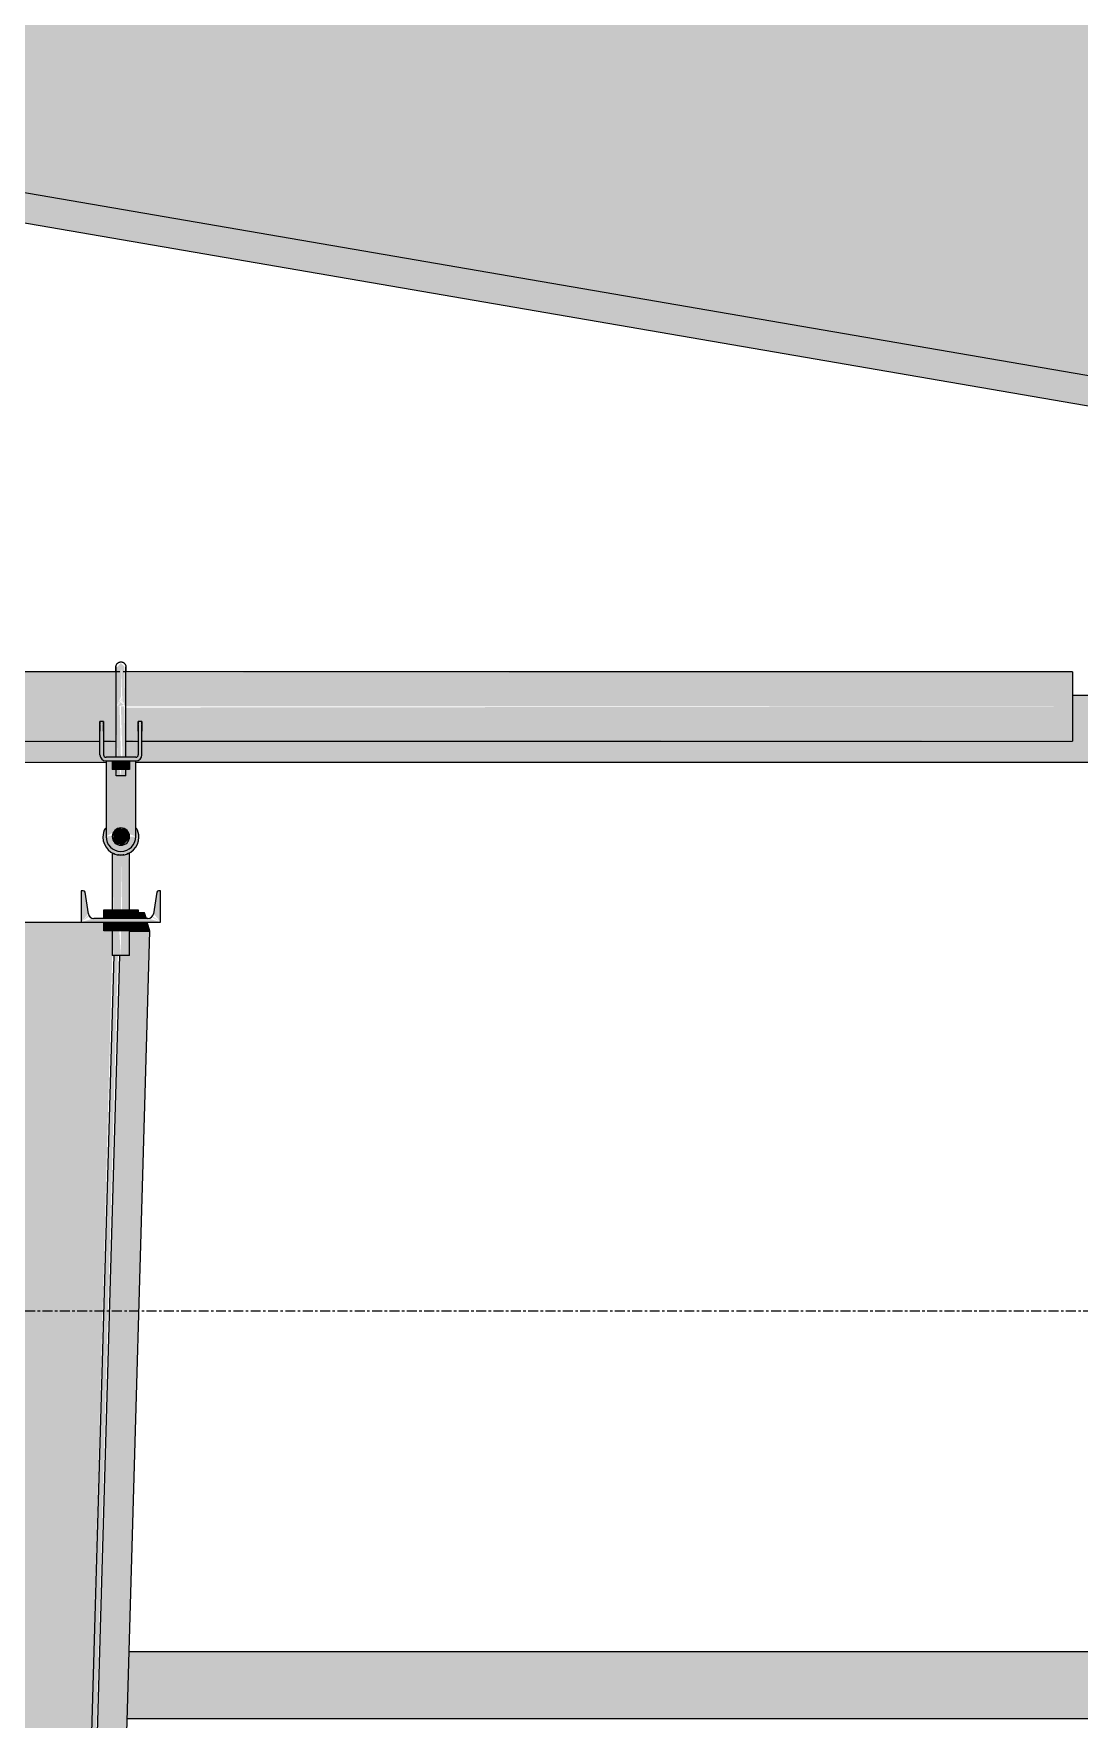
# Model space of a CAD drawing. Header units: inches. Extents: x 21380 to 98133, y -290 to 853.
# Drawn here: x 32535.8 to 32588.5, y 241.1 to 326.2 of the extents above; entities that cross this region are included whole.
import ezdxf

# ---------------------------------------------------------------- set-up
doc = ezdxf.new("R2010")
doc.units = ezdxf.units.IN
doc.header["$MEASUREMENT"] = 0
doc.linetypes.add('Grid Line 1_2_', pattern=[0.875, 0.5, -0.125, 0.125, -0.125])
for name, color, linetype, lineweight in [('A-FLOR-LEVL', 51, 'Continuous', 9), ('Q-SPCQ', 91, 'Continuous', 9), ('S-BEAM', 12, 'Continuous', 9)]:
    doc.layers.add(name, color=color, linetype=linetype, lineweight=lineweight)

# ---------------------------------------------------------------- blocks, each defined once
blk = doc.blocks.new('Basketball_Backstop-Performance_Sports_Systems-3103-Ceiling_Hung - 27_-0_ to 27_-11 7_8_-706978-Building Section - North_South looking East _ Fitness Center')
at = {"layer": 'Q-SPCQ'}
h = blk.add_hatch(color=256, dxfattribs=at)
h.paths.add_polyline_path([(22184.501, 292.25), (22184.678, 292.574), (22184.608, 292.542), (22184.553, 292.392)], flags=0)
h.paths.add_polyline_path([(22184.461, 292.25), (22184.678, 292.733), (22184.678, 294.444), (22184.437, 294.188), (22184.465, 293.795), (22184.47, 292.574)], flags=0)
h = blk.add_hatch(color=256, dxfattribs=at)
h.paths.add_polyline_path([(22184.678, 292.733), (22184.745, 292.399), (22184.748, 292.542), (22184.736, 292.574)], flags=0)
h.paths.add_polyline_path([(22184.894, 292.25), (22184.855, 294.264), (22184.678, 294.444), (22184.749, 292.574), (22184.856, 292.336)], flags=0)
h = blk.add_hatch(color=256, dxfattribs=at)
h.paths.add_polyline_path([(22184.501, 292.25), (22184.803, 292.321), (22184.667, 292.477), (22184.553, 292.321)], flags=0)
h.paths.add_polyline_path([(22184.461, 292.25), (22184.501, 292.25), (22184.501, 292.339)], flags=0)
h.paths.add_polyline_path([(22136.678, 292.25), (22184.461, 292.25), (22184.437, 294), (22136.678, 293.94), (22136.678, 292.703)], flags=0)
h.paths.add_polyline_path([(22184.855, 292.25), (22184.856, 292.336), (22184.803, 292.392)], flags=0)
h.paths.add_polyline_path([(22184.894, 292.25), (22232.678, 292.25), (22232.678, 294), (22184.882, 293.94), (22184.888, 292.475)], flags=0)
h = blk.add_hatch(color=256, dxfattribs=at)
h.paths.add_polyline_path([(22136.678, 290.5), (22183.615, 290.56), (22183.615, 291), (22183.803, 291), (22183.803, 290.5), (22184.436, 290.56), (22184.436, 292.25), (22136.678, 292.25), (22136.678, 290.56)], flags=0)
h.paths.add_polyline_path([(22185.74, 290.5), (22232.678, 290.56), (22232.678, 292.25), (22184.919, 292.194), (22184.919, 290.5), (22185.553, 290.56), (22185.553, 291), (22185.74, 291), (22185.74, 290.529)], flags=0)
h = blk.add_hatch(color=256, dxfattribs=at)
h.paths.add_polyline_path([(22184.613, 288.75), (22184.678, 288.75), (22184.608, 289.062), (22184.436, 289.062), (22184.501, 288.75), (22184.553, 288.75)], flags=0)
h.paths.add_polyline_path([(22184.539, 289.687), (22184.678, 289.687), (22184.613, 292.25), (22184.436, 292.25), (22184.501, 289.687)], flags=0)
h = blk.add_hatch(color=256, dxfattribs=at)
h.paths.add_polyline_path([(22184.743, 288.75), (22184.919, 288.75), (22184.855, 289.062), (22184.678, 289.062), (22184.678, 288.75)], flags=0)
h.paths.add_polyline_path([(22184.803, 289.687), (22184.919, 289.687), (22184.855, 292.25), (22184.678, 292.25), (22184.759, 289.687)], flags=0)
h = blk.add_hatch(color=256, dxfattribs=at)
h.paths.add_polyline_path([(22185.428, 289.5), (22185.428, 289.687), (22183.928, 289.687), (22183.928, 289.5)], flags=0)
h.paths.add_polyline_path([(22183.803, 289.812), (22183.803, 291), (22183.615, 291), (22183.615, 289.812)], flags=0)
h.paths.add_polyline_path([(22185.553, 289.812), (22185.74, 289.812), (22185.74, 291), (22185.553, 291)], flags=0)
h = blk.add_hatch(color=256, dxfattribs=at)
h.paths.add_polyline_path([(22184.678, 284.937), (22185.053, 285.038), (22185.327, 285.312), (22185.428, 285.687), (22185.1, 285.687), (22185.018, 285.491), (22184.737, 285.272), (22184.379, 285.389), (22184.299, 285.586), (22184.296, 285.744), (22183.928, 285.687), (22184.028, 285.312), (22184.303, 285.038), (22184.484, 284.963)], flags=0)
h.paths.add_polyline_path([(22185.428, 285.687), (22185.428, 289.5), (22185.115, 289.5), (22185.115, 289.062), (22184.919, 289.062), (22184.855, 288.75), (22184.436, 288.75), (22184.436, 289.062), (22184.24, 289.062), (22184.24, 289.5), (22183.928, 289.5), (22183.928, 285.687), (22184.299, 285.906), (22184.65, 286.099), (22184.987, 285.997), (22185.145, 285.801)], flags=0)
for points in [[(22184.678, 289.062), (22184.678, 289.5), (22184.24, 289.5), (22184.24, 289.062)], [(22184.678, 289.062), (22185.115, 289.062), (22185.115, 289.5), (22184.678, 289.5)], [(22184.678, 284.75), (22185.165, 284.898), (22185.481, 285.248), (22185.584, 285.656), (22185.463, 286.109), (22185.428, 286.072), (22185.37, 285.415), (22185.19, 285.144), (22184.804, 284.954), (22184.436, 284.983), (22184.127, 285.184), (22183.953, 285.493), (22183.893, 286.109), (22183.777, 285.615), (22183.893, 285.203), (22184.225, 284.871), (22184.605, 284.76)], [(22184.791, 285.265), (22185.1, 285.574), (22185.1, 285.801), (22184.897, 286.066), (22184.565, 286.11), (22184.299, 285.906), (22184.299, 285.469), (22184.459, 285.309)], [(22184.245, 281.555), (22184.245, 281.992), (22183.812, 281.992), (22183.812, 281.555)], [(22185.111, 281.555), (22185.111, 281.992), (22184.245, 281.992), (22184.245, 281.555)], [(22185.111, 281.555), (22185.544, 281.585), (22185.544, 281.992), (22185.111, 281.992), (22185.111, 281.585)], [(22181.875, 152.543), (22182.463, 152.543), (22186.13, 280.918), (22185.114, 280.918), (22185.056, 279.687), (22184.601, 279.687), (22180.969, 152.543)], [(22183.812, 280.937), (22184.245, 280.937), (22184.245, 281.375), (22183.812, 281.375)], [(22185.111, 280.937), (22185.111, 281.375), (22184.245, 281.375), (22184.245, 280.937)], [(22185.111, 280.937), (22185.544, 280.937), (22185.544, 281.375), (22185.111, 281.375)], [(22180.969, 152.543), (22184.526, 279.687), (22184.32, 279.687), (22180.944, 159.485), (22180.944, 152.633)]]:
    blk.add_hatch(color=256, dxfattribs=at).paths.add_polyline_path(points, flags=0)
h = blk.add_hatch(color=256, dxfattribs=at)
h.paths.add_polyline_path([(22184.678, 279.687), (22184.593, 280.937), (22184.242, 280.937), (22184.299, 279.687), (22184.565, 279.687)], flags=0)
h.paths.add_polyline_path([(22184.338, 281.992), (22184.678, 281.992), (22184.678, 284.75), (22184.247, 284.781), (22184.299, 281.992)], flags=0)
h = blk.add_hatch(color=256, dxfattribs=at)
h.paths.add_polyline_path([(22185.057, 279.687), (22185.115, 279.687), (22185.057, 280.937), (22184.678, 280.937), (22184.678, 279.687), (22184.987, 279.687)], flags=0)
h.paths.add_polyline_path([(22184.866, 281.992), (22185.112, 281.992), (22185.056, 284.833), (22184.678, 284.75), (22184.739, 281.992), (22184.808, 281.992)], flags=0)
h = blk.add_hatch(color=256, dxfattribs=at)
h.paths.add_polyline_path([(22186.678, 281.375), (22186.678, 282.955), (22186.486, 282.879), (22186.321, 281.793), (22186.499, 281.585)], flags=0)
h.paths.add_polyline_path([(22186.678, 281.375), (22186.271, 281.671), (22186.295, 281.585)], flags=0)
h.paths.add_polyline_path([(22182.678, 281.375), (22186.678, 281.375), (22186.044, 281.555), (22183.312, 281.555)], flags=0)
h.paths.add_polyline_path([(22182.678, 281.375), (22183.084, 281.671), (22183.052, 281.729), (22182.9, 281.585)], flags=0)
h.paths.add_polyline_path([(22182.678, 281.375), (22183.035, 281.793), (22182.869, 282.879), (22182.678, 282.955), (22182.678, 281.585)], flags=0)
h = blk.add_hatch(color=256, dxfattribs=at)
h.paths.add_polyline_path([(22185.114, 280.918), (22186.13, 280.918), (22186.002, 281.375), (22185.544, 281.375), (22185.544, 280.937), (22185.114, 280.937)], flags=0)
h.paths.add_polyline_path([(22185.952, 281.555), (22185.875, 281.832), (22185.544, 281.832), (22185.544, 281.555)], flags=0)
h = blk.add_hatch(color=256, dxfattribs=at)
h.paths.add_polyline_path([(22178.365, 116), (22181.678, 116), (22181.678, 119.75), (22178.365, 119.75), (22178.368, 119.312), (22179.053, 119.312), (22179.053, 119.125), (22178.365, 119.125)], flags=0)
h.paths.add_polyline_path([(22178.487, 120.25), (22181.678, 120.25), (22181.678, 128.783), (22178.63, 128.813), (22178.478, 128.814), (22178.365, 128.793), (22178.369, 120.875), (22179.053, 120.875), (22179.053, 120.687), (22178.365, 120.687), (22178.368, 120.25), (22178.478, 120.25)], flags=0)
h.paths.add_polyline_path([(22181.188, 129), (22181.678, 129.125), (22181.678, 129.177), (22181.205, 129.006)], flags=0)
h.paths.add_polyline_path([(22181.678, 128.823), (22181.678, 128.935), (22181.534, 128.875)], flags=0)
h.paths.add_polyline_path([(22178.604, 129.172), (22179.59, 129.211), (22181.188, 129.213), (22181.678, 129.25), (22181.678, 135.437), (22178.365, 135.437), (22178.378, 135), (22179.053, 135), (22179.053, 134.812), (22178.365, 134.812), (22178.374, 129.207), (22178.647, 129.189)], flags=0)
h.paths.add_polyline_path([(22179.053, 135.937), (22181.678, 135.937), (22181.678, 152.543), (22180.969, 152.543), (22180.944, 152.633), (22180.944, 161.75), (22178.365, 161.75), (22178.396, 161.312), (22179.053, 161.312), (22179.053, 161.125), (22178.365, 161.125), (22178.379, 136.562), (22179.053, 136.562), (22179.053, 136.375), (22178.365, 136.375), (22178.379, 135.937), (22178.873, 135.937)], flags=0)
h.paths.add_polyline_path([(22180.966, 162.25), (22181.678, 187.186), (22181.678, 224.783), (22178.63, 224.813), (22178.44, 224.81), (22178.365, 224.793), (22178.397, 162.875), (22179.053, 162.875), (22179.053, 162.687), (22178.365, 162.687), (22178.397, 162.25), (22180.944, 162.25)], flags=0)
h.paths.add_polyline_path([(22181.678, 224.823), (22181.678, 224.935), (22181.534, 224.875)], flags=0)
h.paths.add_polyline_path([(22181.188, 225), (22181.678, 225.125), (22181.678, 225.177), (22181.367, 225.065)], flags=0)
h.paths.add_polyline_path([(22178.604, 225.172), (22179.59, 225.211), (22181.188, 225.213), (22181.678, 225.25), (22181.678, 281.375), (22178.365, 281.375), (22178.44, 225.213), (22178.647, 225.189)], flags=0)
h = blk.add_hatch(color=256, dxfattribs=at)
h.paths.add_polyline_path([(22183.785, 116), (22184.99, 116), (22184.99, 119.802), (22184.601, 119.769), (22184.32, 119.751), (22181.678, 119.75), (22181.678, 116), (22183.766, 116)], flags=0)
h.paths.add_polyline_path([(22181.678, 119.823), (22181.875, 119.961), (22181.678, 119.875)], flags=0)
h.paths.add_polyline_path([(22182.168, 120), (22181.678, 120.125), (22181.699, 120.062), (22181.875, 120.039)], flags=0)
h.paths.add_polyline_path([(22184.752, 120.172), (22184.88, 120.217), (22184.99, 120.25), (22184.99, 128.125), (22184.303, 128.125), (22184.303, 128.312), (22184.99, 128.312), (22184.99, 128.75), (22181.678, 128.75), (22181.699, 120.178), (22183.352, 120.231), (22184.617, 120.189)], flags=0)
h.paths.add_polyline_path([(22182.599, 129.25), (22184.99, 129.25), (22184.99, 129.687), (22184.303, 129.687), (22184.303, 129.875), (22184.99, 129.875), (22184.99, 135.489), (22184.585, 135.451), (22184.32, 135.438), (22181.678, 135.437), (22181.747, 129.25), (22182.535, 129.25)], flags=0)
h.paths.add_polyline_path([(22181.678, 135.511), (22181.78, 135.636), (22181.678, 135.562)], flags=0)
h.paths.add_polyline_path([(22182.168, 135.687), (22181.678, 135.812), (22181.678, 135.752), (22181.875, 135.726)], flags=0)
h.paths.add_polyline_path([(22184.752, 135.86), (22184.877, 135.905), (22184.99, 135.937), (22184.909, 161.811), (22184.601, 161.769), (22184.32, 161.751), (22182.727, 161.77), (22182.463, 152.543), (22181.678, 152.543), (22181.678, 135.864), (22183.417, 135.915), (22184.617, 135.876)], flags=0)
h.paths.add_polyline_path([(22184.752, 162.172), (22184.877, 162.217), (22184.99, 162.25), (22184.951, 224.125), (22184.508, 224.125), (22182.759, 162.243), (22184.282, 162.23), (22184.639, 162.186)], flags=0)
h.paths.add_polyline_path([(22181.678, 187.186), (22182.751, 224.75), (22181.678, 224.75), (22181.678, 193.673)], flags=0)
h.paths.add_polyline_path([(22184.513, 224.312), (22184.99, 224.312), (22184.952, 224.75), (22184.526, 224.75)], flags=0)
h.paths.add_polyline_path([(22182.765, 225.25), (22184.24, 279.687), (22184.24, 280.937), (22183.812, 280.937), (22183.812, 281.375), (22181.678, 281.375), (22181.678, 225.25), (22182.535, 225.25)], flags=0)
h.paths.add_polyline_path([(22184.765, 225.25), (22184.99, 225.25), (22184.952, 225.687), (22184.552, 225.687), (22184.547, 225.25), (22184.636, 225.25)], flags=0)
h.paths.add_polyline_path([(22184.766, 225.875), (22184.99, 225.875), (22184.962, 240.034), (22184.636, 225.875)], flags=0)
for p, q in [((22184.618, 294), (22136.678, 294)), ((22232.678, 294), (22184.788, 294)), ((22232.678, 294), (22232.678, 292.25)), ((22184.428, 292.25), (22184.428, 289.687)), ((22184.928, 289.687), (22184.928, 292.25)), ((22232.678, 292.25), (22232.678, 290.5)), ((22183.803, 291.5), (22183.615, 291.5)), ((22183.615, 291), (22183.615, 291.5)), ((22183.615, 291.5), (22183.615, 291.369)), ((22183.803, 291.5), (22183.615, 291.5)), ((22183.615, 291.346), (22183.615, 291.003)), ((22183.615, 289.812), (22183.615, 291)), ((22183.803, 291.369), (22183.803, 291.5)), ((22183.803, 291.5), (22183.803, 291)), ((22183.803, 291.003), (22183.803, 291.346)), ((22183.803, 291), (22183.803, 289.812)), ((22185.74, 291.5), (22185.553, 291.5)), ((22185.553, 291), (22185.553, 291.5)), ((22185.553, 291.5), (22185.553, 291.369)), ((22185.74, 291.5), (22185.553, 291.5)), ((22185.553, 291.346), (22185.553, 291.003)), ((22185.553, 291), (22185.553, 289.812)), ((22185.74, 291.369), (22185.74, 291.5)), ((22185.74, 291.5), (22185.74, 291)), ((22185.74, 291.003), (22185.74, 291.346)), ((22185.74, 289.812), (22185.74, 291)), ((22136.678, 290.5), (22183.615, 290.5)), ((22183.803, 290.5), (22184.461, 290.5)), ((22184.428, 290.5), (22184.428, 289.687)), ((22184.428, 290.5), (22184.428, 289.687)), ((22184.428, 290.5), (22184.428, 289.687)), ((22184.894, 290.5), (22185.553, 290.5)), ((22184.928, 289.687), (22184.928, 290.5)), ((22184.928, 289.687), (22184.928, 290.5)), ((22184.928, 289.687), (22184.928, 290.5)), ((22185.74, 290.5), (22232.678, 290.5)), ((22185.428, 289.687), (22183.928, 289.687)), ((22183.928, 289.5), (22183.928, 285.687)), ((22183.928, 289.5), (22185.428, 289.5)), ((22184.24, 289.5), (22184.24, 289.062)), ((22184.428, 289.5), (22184.428, 288.75)), ((22184.678, 289.062), (22184.678, 289.5)), ((22184.928, 288.75), (22184.928, 289.5)), ((22185.115, 289.5), (22185.115, 289.062)), ((22185.428, 285.687), (22185.428, 289.5)), ((22184.678, 289.062), (22184.24, 289.062)), ((22184.678, 288.75), (22184.436, 288.75)), ((22185.115, 289.062), (22184.678, 289.062)), ((22184.919, 288.75), (22184.678, 288.75)), ((22184.24, 284.862), (22184.24, 281.992)), ((22184.24, 284.862), (22184.24, 281.992)), ((22185.115, 281.992), (22185.115, 284.862)), ((22185.115, 281.992), (22185.115, 284.862)), ((22182.78, 282.955), (22182.678, 282.955)), ((22182.678, 282.955), (22182.678, 281.375)), ((22183.035, 281.793), (22182.869, 282.879)), ((22186.486, 282.879), (22186.321, 281.793)), ((22186.678, 282.955), (22186.575, 282.955)), ((22186.678, 281.375), (22186.678, 282.955)), ((22186.044, 281.555), (22183.312, 281.555)), ((22183.812, 281.992), (22184.245, 281.992)), ((22183.812, 281.555), (22183.812, 281.992)), ((22184.245, 281.992), (22185.111, 281.992)), ((22184.245, 281.992), (22184.245, 281.555)), ((22185.111, 281.992), (22185.544, 281.992)), ((22185.111, 281.992), (22185.111, 281.555)), ((22185.544, 281.992), (22185.544, 281.555)), ((22185.875, 281.832), (22185.544, 281.832)), ((22185.944, 281.585), (22185.875, 281.832)), ((22178.365, 281.375), (22181.678, 281.375)), ((22181.678, 281.375), (22182.684, 281.375)), ((22182.463, 152.543), (22186.13, 280.918)), ((22182.678, 281.375), (22186.678, 281.375)), ((22183.812, 280.937), (22183.812, 281.375)), ((22184.245, 280.937), (22183.812, 280.937)), ((22184.24, 280.937), (22184.24, 279.687)), ((22184.245, 281.375), (22184.245, 280.937)), ((22185.111, 280.937), (22184.245, 280.937)), ((22185.09, 280.918), (22186.13, 280.918)), ((22185.111, 281.375), (22185.111, 280.937)), ((22185.544, 280.937), (22185.111, 280.937)), ((22185.115, 279.687), (22185.115, 280.937)), ((22185.544, 281.375), (22185.544, 280.937)), ((22186.13, 280.918), (22186.002, 281.375)), ((22184.32, 279.687), (22180.965, 162.238)), ((22184.601, 279.687), (22180.969, 152.543)), ((22184.678, 279.687), (22184.24, 279.687)), ((22185.115, 279.687), (22184.678, 279.687))]:
    blk.add_line(p, q, dxfattribs=at)
at = {"layer": 'Q-SPCQ', "flags": 128}
for points in [[(22184.428, 294.25), (22184.428, 294.26), (22184.429, 294.27), (22184.43, 294.28), (22184.431, 294.29), (22184.433, 294.3), (22184.435, 294.309), (22184.438, 294.319), (22184.441, 294.329), (22184.444, 294.338), (22184.448, 294.347), (22184.452, 294.356), (22184.456, 294.365), (22184.461, 294.374), (22184.466, 294.383), (22184.471, 294.391), (22184.477, 294.399), (22184.483, 294.407), (22184.49, 294.415), (22184.497, 294.422), (22184.504, 294.429), (22184.511, 294.436), (22184.519, 294.443), (22184.526, 294.449), (22184.534, 294.455), (22184.543, 294.46), (22184.551, 294.466), (22184.56, 294.47), (22184.569, 294.475), (22184.578, 294.479), (22184.587, 294.483), (22184.597, 294.486), (22184.606, 294.49), (22184.616, 294.492), (22184.626, 294.494), (22184.635, 294.496), (22184.645, 294.498), (22184.655, 294.499), (22184.665, 294.5), (22184.675, 294.5), (22184.678, 294.5)], [(22184.428, 294.25), (22184.428, 294.26), (22184.429, 294.27), (22184.43, 294.28), (22184.431, 294.29), (22184.433, 294.3), (22184.435, 294.309), (22184.438, 294.319), (22184.441, 294.329), (22184.444, 294.338), (22184.448, 294.347), (22184.452, 294.356), (22184.456, 294.365), (22184.461, 294.374), (22184.466, 294.383), (22184.471, 294.391), (22184.477, 294.399), (22184.483, 294.407), (22184.49, 294.415), (22184.497, 294.422), (22184.504, 294.429), (22184.511, 294.436), (22184.519, 294.443), (22184.526, 294.449), (22184.534, 294.455), (22184.543, 294.46), (22184.551, 294.466), (22184.56, 294.47), (22184.569, 294.475), (22184.578, 294.479), (22184.587, 294.483), (22184.597, 294.486), (22184.606, 294.49), (22184.616, 294.492), (22184.626, 294.494), (22184.635, 294.496), (22184.645, 294.498), (22184.655, 294.499), (22184.665, 294.5), (22184.675, 294.5), (22184.678, 294.5)], [(22184.678, 294.5), (22184.688, 294.5), (22184.698, 294.499), (22184.708, 294.498), (22184.718, 294.497), (22184.727, 294.495), (22184.737, 294.493), (22184.747, 294.49), (22184.756, 294.487), (22184.766, 294.484), (22184.775, 294.48), (22184.784, 294.476), (22184.793, 294.472), (22184.802, 294.467), (22184.811, 294.462), (22184.819, 294.456), (22184.827, 294.451), (22184.835, 294.444), (22184.843, 294.438), (22184.85, 294.431), (22184.857, 294.424), (22184.864, 294.417), (22184.87, 294.409), (22184.877, 294.401), (22184.883, 294.393), (22184.888, 294.385), (22184.893, 294.377), (22184.898, 294.368), (22184.903, 294.359), (22184.907, 294.35), (22184.911, 294.341), (22184.914, 294.331), (22184.917, 294.322), (22184.92, 294.312), (22184.922, 294.302), (22184.924, 294.292), (22184.926, 294.283), (22184.927, 294.273), (22184.927, 294.263), (22184.928, 294.253), (22184.928, 294.25)], [(22184.678, 294.5), (22184.688, 294.5), (22184.698, 294.499), (22184.708, 294.498), (22184.718, 294.497), (22184.727, 294.495), (22184.737, 294.493), (22184.747, 294.49), (22184.756, 294.487), (22184.766, 294.484), (22184.775, 294.48), (22184.784, 294.476), (22184.793, 294.472), (22184.802, 294.467), (22184.811, 294.462), (22184.819, 294.456), (22184.827, 294.451), (22184.835, 294.444), (22184.843, 294.438), (22184.85, 294.431), (22184.857, 294.424), (22184.864, 294.417), (22184.87, 294.409), (22184.877, 294.401), (22184.883, 294.393), (22184.888, 294.385), (22184.893, 294.377), (22184.898, 294.368), (22184.903, 294.359), (22184.907, 294.35), (22184.911, 294.341), (22184.914, 294.331), (22184.917, 294.322), (22184.92, 294.312), (22184.922, 294.302), (22184.924, 294.292), (22184.926, 294.283), (22184.927, 294.273), (22184.927, 294.263), (22184.928, 294.253), (22184.928, 294.25)], [(22184.428, 294.233), (22184.428, 294.242), (22184.428, 294.247), (22184.428, 294.25)], [(22184.428, 294.25), (22184.428, 294.248), (22184.428, 294.244), (22184.428, 294.236)], [(22184.428, 293.975), (22184.428, 294.014), (22184.428, 294.05), (22184.428, 294.084), (22184.428, 294.114), (22184.428, 294.142), (22184.428, 294.166), (22184.428, 294.187), (22184.428, 294.206), (22184.428, 294.221), (22184.428, 294.233), (22184.428, 294.242), (22184.428, 294.247), (22184.428, 294.25)], [(22184.428, 294.25), (22184.428, 294.248), (22184.428, 294.244), (22184.428, 294.236), (22184.428, 294.224), (22184.428, 294.21), (22184.428, 294.193), (22184.428, 294.172), (22184.428, 294.148), (22184.428, 294.122), (22184.428, 294.092), (22184.428, 294.06), (22184.428, 294.024), (22184.428, 293.986), (22184.428, 293.945), (22184.428, 293.901), (22184.428, 293.854), (22184.428, 293.805), (22184.428, 293.754), (22184.428, 293.7), (22184.428, 293.643), (22184.428, 293.585), (22184.428, 293.524), (22184.428, 293.462), (22184.428, 293.397), (22184.428, 293.331), (22184.428, 293.262), (22184.428, 293.193), (22184.428, 293.121), (22184.428, 293.049), (22184.428, 292.975), (22184.428, 292.9), (22184.428, 292.823), (22184.428, 292.746), (22184.428, 292.668), (22184.428, 292.59), (22184.428, 292.511), (22184.428, 292.431), (22184.428, 292.352), (22184.428, 292.272), (22184.428, 292.25)], [(22184.428, 294.014), (22184.428, 294.05), (22184.428, 294.084)], [(22184.428, 294.06), (22184.428, 294.024), (22184.428, 293.986)], [(22184.928, 294.233), (22184.928, 294.242), (22184.928, 294.247), (22184.928, 294.25)], [(22184.928, 294.25), (22184.928, 294.248), (22184.928, 294.244), (22184.928, 294.236)], [(22184.928, 292.25), (22184.928, 292.33), (22184.928, 292.41), (22184.928, 292.489), (22184.928, 292.569), (22184.928, 292.647), (22184.928, 292.725), (22184.928, 292.803), (22184.928, 292.879), (22184.928, 292.955), (22184.928, 293.029), (22184.928, 293.102), (22184.928, 293.174), (22184.928, 293.244), (22184.928, 293.312), (22184.928, 293.379), (22184.928, 293.444), (22184.928, 293.508), (22184.928, 293.569), (22184.928, 293.628), (22184.928, 293.685), (22184.928, 293.739), (22184.928, 293.791), (22184.928, 293.841), (22184.928, 293.888), (22184.928, 293.933), (22184.928, 293.975), (22184.928, 294.014), (22184.928, 294.05), (22184.928, 294.084), (22184.928, 294.114), (22184.928, 294.142), (22184.928, 294.166), (22184.928, 294.187), (22184.928, 294.206), (22184.928, 294.221), (22184.928, 294.233), (22184.928, 294.242), (22184.928, 294.247), (22184.928, 294.25)], [(22184.928, 294.25), (22184.928, 294.248), (22184.928, 294.244), (22184.928, 294.236), (22184.928, 294.224), (22184.928, 294.21), (22184.928, 294.193), (22184.928, 294.172), (22184.928, 294.148), (22184.928, 294.122), (22184.928, 294.092), (22184.928, 294.06), (22184.928, 294.024), (22184.928, 293.986)], [(22184.928, 294.014), (22184.928, 294.05), (22184.928, 294.084)], [(22184.928, 294.06), (22184.928, 294.024), (22184.928, 293.986)]]:
    blk.add_lwpolyline(points, dxfattribs=at)
at = {"layer": 'Q-SPCQ'}
for centre, radius, start, end in [((22183.928, 289.812), 0.312, 180, 270), ((22183.928, 289.812), 0.312, 180, 270), ((22183.928, 289.812), 0.125, 180, 270), ((22183.928, 289.812), 0.125, 180, 270), ((22185.428, 289.812), 0.312, 270, 0), ((22185.428, 289.812), 0.125, 270, 0), ((22185.428, 289.812), 0.312, 270, 0), ((22185.428, 289.812), 0.125, 270, 0), ((22184.678, 285.656), 0.906, 150, 180), ((22184.678, 285.687), 0.438, 0, 180), ((22184.678, 285.656), 0.906, 0, 30), ((22184.678, 285.656), 0.906, 180, 0), ((22184.678, 285.687), 0.75, 180, 0), ((22184.678, 285.687), 0.438, 180, 0), ((22182.78, 282.865), 0.09, 8.65819, 90), ((22186.575, 282.865), 0.09, 90, 171.34181), ((22183.312, 281.835), 0.28, 188.65819, 270), ((22186.044, 281.835), 0.28, 270, 351.34181)]:
    blk.add_arc(centre, radius, start, end, dxfattribs=at)
for points, knots in [([(22184.396, 284.795), (22184.391, 284.796), (22184.382, 284.799), (22184.364, 284.806), (22184.342, 284.814), (22184.323, 284.822), (22184.309, 284.829), (22184.303, 284.831), (22184.3, 284.833)], [0.2222222, 0.2222222, 0.2222222, 0.2222222, 0.2361111, 0.25, 0.2777778, 0.3055556, 0.3194444, 0.3333333, 0.3333333, 0.3333333, 0.3333333]), ([(22184.678, 284.75), (22184.652, 284.75), (22184.613, 284.752), (22184.563, 284.758), (22184.538, 284.761), (22184.526, 284.763)], [0, 0, 0, 0, 0.0555556, 0.0833333, 0.1111111, 0.1111111, 0.1111111, 0.1111111]), ([(22184.829, 284.763), (22184.817, 284.761), (22184.793, 284.758), (22184.743, 284.752), (22184.704, 284.75), (22184.678, 284.75)], [0.8888889, 0.8888889, 0.8888889, 0.8888889, 0.9166667, 0.9444444, 1, 1, 1, 1]), ([(22185.056, 284.833), (22185.053, 284.831), (22185.046, 284.829), (22185.032, 284.822), (22185.013, 284.814), (22184.992, 284.806), (22184.974, 284.799), (22184.965, 284.796), (22184.96, 284.795)], [0.6666667, 0.6666667, 0.6666667, 0.6666667, 0.6805556, 0.6944444, 0.7222222, 0.75, 0.7638889, 0.7777778, 0.7777778, 0.7777778, 0.7777778])]:
    blk.add_open_spline(points, degree=3, knots=knots, dxfattribs=at)
blk = doc.blocks.new('columns and girder2 - one-1334686-Building Section - North_South looking East _ Fitness Center')
at = {"layer": 'S-BEAM'}
h = blk.add_hatch(color=256, dxfattribs=at)
h.paths.add_polyline_path([(22306.553, 294.855), (22306.553, 296.377), (22142.858, 324.521), (22023.341, 317.621), (22023.279, 316.133), (22143.142, 322.95), (22298.077, 296.312)], flags=0)
h.paths.add_polyline_path([(22020.275, 316.091), (22020.338, 317.59), (21599.745, 328.153), (21599.683, 326.66), (22020.182, 316.094)], flags=0)
h.paths.add_polyline_path([(21596.69, 326.887), (21596.753, 328.392), (21362.992, 359.017), (21190.803, 334.44), (21190.803, 332.925), (21363.001, 357.503), (21596.591, 326.9)], flags=0)
h.paths.add_polyline_path([(22359.553, 334.508), (22359.553, 335.681), (22353.307, 335.941), (22353.195, 335.491), (22353.204, 334.773)], flags=0)
h.paths.add_polyline_path([(22352.905, 334.785), (22352.944, 335.729), (22352.77, 335.963), (22309.553, 337.764), (22309.553, 336.591), (22352.77, 334.791)], flags=0)
h.paths.add_polyline_path([(22306.553, 336.716), (22306.553, 337.889), (22024.672, 349.553), (22024.689, 348.461), (22259.343, 338.683)], flags=0)
h.paths.add_polyline_path([(22021.629, 348.588), (22021.678, 349.759), (21601.375, 367.271), (21601.327, 366.101), (22020.182, 348.649)], flags=0)
h.paths.add_polyline_path([(21598.329, 366.226), (21598.378, 367.396), (21190.803, 384.379), (21190.803, 383.207), (21596.591, 366.299)], flags=0)
h.paths.add_polyline_path([(21187.803, 383.332), (21187.803, 384.504), (21135.053, 386.701), (21135.053, 387.03), (21134.303, 387.061), (21134.303, 385.561), (21174.798, 383.874)], flags=0)
h = blk.add_hatch(color=256, dxfattribs=at)
h.paths.add_polyline_path([(21137.46, 0), (21148.045, 0), (21187.803, 330.476), (21187.803, 333.226), (21135.803, 333.226), (21135.803, 144), (21137.178, 144), (21137.178, 0)], flags=0)
h.paths.add_polyline_path([(22350.849, 0), (22358.053, 0), (22358.053, 116.82), (22357.658, 116.82), (22357.658, 134.82), (22358.053, 134.82), (22358.053, 295.119), (22309.553, 295.119), (22309.553, 292.369), (22349.364, 0)], flags=0)
h.paths.add_polyline_path([(22309.553, 296.119), (22358.053, 296.119), (22358.053, 334.57), (22353.161, 334.691), (22352.77, 325.302), (22352.944, 324.915), (22353.261, 324.768), (22354.632, 324.711), (22354.614, 324.287), (22350.588, 324.454), (22350.605, 324.879), (22352.133, 324.879), (22352.345, 324.957), (22352.51, 325.313), (22352.905, 334.785), (22309.553, 336.591), (22309.553, 296.328)], flags=0)
h.paths.add_polyline_path([(22306.553, 296.377), (22306.553, 336.716), (22024.627, 348.464), (22023.342, 317.639), (22143.142, 324.472), (22298.077, 297.834)], flags=0)
h.paths.add_polyline_path([(22020.338, 317.59), (22021.629, 348.588), (21601.327, 366.101), (21599.746, 328.159), (22020.182, 317.594)], flags=0)
h.paths.add_polyline_path([(21596.753, 328.392), (21598.329, 366.226), (21190.803, 383.207), (21190.803, 334.44), (21363.001, 359.016), (21596.591, 328.413)], flags=0)
h.paths.add_polyline_path([(21135.803, 334.226), (21187.803, 334.226), (21187.803, 383.332), (21135.803, 385.499), (21135.803, 349.961)], flags=0)
for p, q in [((22306.553, 296.377), (22142.858, 324.521)), ((22142.772, 323.013), (22306.553, 294.855))]:
    blk.add_line(p, q, dxfattribs=at)
blk = doc.blocks.new('Girt_Z - 10_D-1223971-Building Section - North_South looking East _ Fitness Center')
at = {"layer": 'S-BEAM'}
h = blk.add_hatch(color=256, dxfattribs=at)
h.paths.add_polyline_path([(21389.053, 241.188), (21623.058, 241.188), (21623.058, 244.563), (21389.053, 244.563)], flags=0)
h.paths.add_polyline_path([(21743.826, 241.188), (21864.308, 241.188), (21864.308, 244.563), (21744.902, 244.563)], flags=0)
h.paths.add_polyline_path([(21740.554, 241.188), (21741.631, 244.563), (21715.37, 244.563), (21715.37, 241.188), (21717.07, 241.188)], flags=0)
h.paths.add_polyline_path([(21629.548, 241.188), (21680.29, 241.188), (21679.214, 244.563), (21629.548, 244.563)], flags=0)
h.paths.add_polyline_path([(21708.745, 241.188), (21708.745, 244.563), (21682.485, 244.563), (21683.562, 241.188), (21707.387, 241.188)], flags=0)
h.paths.add_polyline_path([(22269.698, 241.188), (22315.008, 241.188), (22314.549, 244.563), (22248.465, 244.563), (22246.707, 241.188), (22269.498, 241.188)], flags=0)
h.paths.add_polyline_path([(22244.593, 241.188), (22246.351, 244.563), (22185.091, 244.563), (22184.995, 241.188), (22220.609, 241.188)], flags=0)
h.paths.add_polyline_path([(22178.365, 241.188), (22178.365, 244.563), (22148.503, 244.563), (22146.048, 241.188), (22162.508, 241.188)], flags=0)
h.paths.add_polyline_path([(21870.798, 241.188), (22082.069, 241.188), (22077.603, 244.563), (21870.798, 244.563)], flags=0)
h.paths.add_polyline_path([(22145.662, 241.188), (22148.117, 244.563), (22112.048, 244.563), (22112.048, 241.188), (22143.142, 241.188)], flags=0)
h.paths.add_polyline_path([(22105.558, 241.188), (22105.558, 244.563), (22078.018, 244.563), (22082.484, 241.188), (22104.408, 241.188)], flags=0)
for p, q in [((22185.091, 244.563), (22246.351, 244.563)), ((22184.995, 241.188), (22244.593, 241.188))]:
    blk.add_line(p, q, dxfattribs=at)
blk = doc.blocks.new('Girt_Z - 10_D-1223976-Building Section - North_South looking East _ Fitness Center')
at = {"layer": 'S-BEAM'}
h = blk.add_hatch(color=256, dxfattribs=at)
h.paths.add_polyline_path([(22104.803, 289.438), (22105.558, 289.438), (22105.558, 292.813), (22104.803, 292.813), (22104.803, 291.353)], flags=0)
h.paths.add_polyline_path([(22112.048, 289.438), (22183.928, 289.5), (22183.928, 289.687), (22184.436, 289.687), (22184.436, 290.5), (22183.803, 290.5), (22183.803, 289.812), (22183.615, 289.812), (22183.615, 290.5), (22136.678, 290.56), (22136.678, 292.813), (22112.048, 292.813), (22112.048, 291.353)], flags=0)
h.paths.add_polyline_path([(22232.678, 289.438), (22268.928, 289.5), (22268.928, 289.687), (22269.436, 289.687), (22269.436, 290.5), (22268.803, 290.5), (22268.803, 289.812), (22268.615, 289.812), (22268.615, 290.5), (22239.678, 290.56), (22239.678, 292.813), (22232.678, 292.813), (22232.678, 290.5), (22185.74, 290.5), (22185.74, 289.812), (22185.553, 289.812), (22185.553, 290.5), (22184.919, 290.5), (22184.919, 289.687), (22185.428, 289.687), (22185.428, 289.438), (22230.293, 289.438)], flags=0)
h.paths.add_polyline_path([(22308.438, 289.438), (22308.039, 292.369), (22306.553, 292.369), (22306.553, 292.813), (22299.678, 292.813), (22299.678, 290.5), (22270.74, 290.5), (22270.74, 289.812), (22270.553, 289.812), (22270.553, 290.5), (22269.919, 290.5), (22269.919, 289.687), (22270.428, 289.687), (22270.428, 289.5), (22308.039, 289.438)], flags=0)
for p, q in [((22232.678, 292.813), (22239.678, 292.813)), ((22112.048, 289.438), (22183.941, 289.438)), ((22185.415, 289.438), (22268.803, 289.438))]:
    blk.add_line(p, q, dxfattribs=at)

msp = doc.modelspace()

# ---------------------------------------------------------------- linework, layer by layer
at = {"layer": 'A-FLOR-LEVL', "linetype": 'Grid Line 1_2_'}
msp.add_line((30717.093, 261.75), (34081.647, 261.75), dxfattribs=at)

# ---------------------------------------------------------------- block references
at = {"layer": 'Q-SPCQ'}
msp.add_blockref('Basketball_Backstop-Performance_Sports_Systems-3103-Ceiling_Hung - 27_-0_ to 27_-11 7_8_-706978-Building Section - North_South looking East _ Fitness Center', (10355.492, 0), dxfattribs=at)
at = {"layer": 'S-BEAM'}
for name in ['columns and girder2 - one-1334686-Building Section - North_South looking East _ Fitness Center', 'Girt_Z - 10_D-1223976-Building Section - North_South looking East _ Fitness Center', 'Girt_Z - 10_D-1223971-Building Section - North_South looking East _ Fitness Center']:
    msp.add_blockref(name, (10355.492, 0), dxfattribs=at)

doc.saveas('drawing.dxf')
